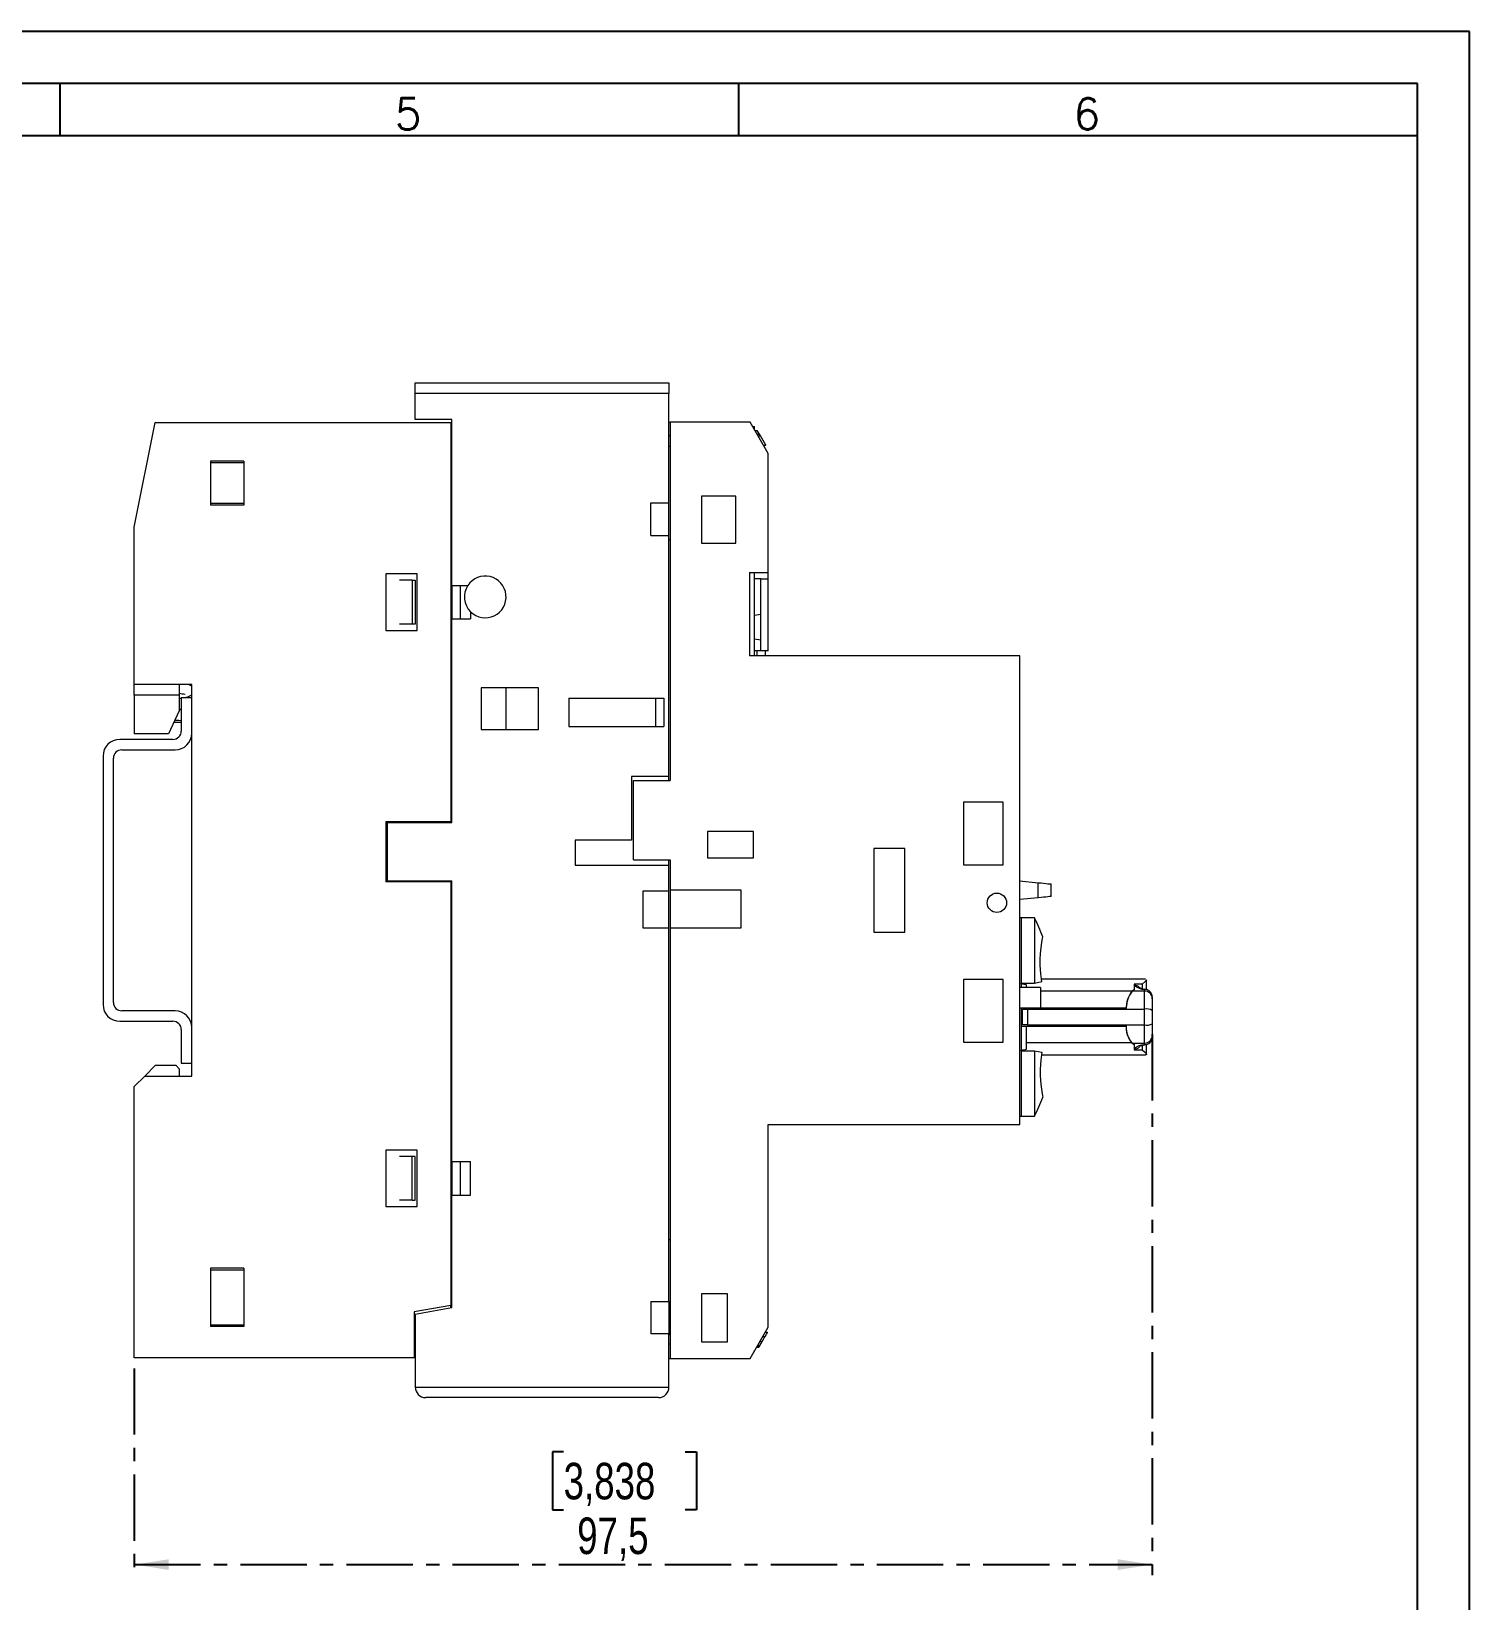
# Model space of a CAD drawing. Header units: millimetres. Extents: x 0 to 420, y 0 to 297.
# Drawn here: x 282.3 to 420, y 146.7 to 297 of the extents above; entities that cross this region are included whole.
import ezdxf

# ---------------------------------------------------------------- set-up
doc = ezdxf.new("R2010")
doc.units = ezdxf.units.MM
doc.linetypes.add('CENTER', pattern=[10.16, 6.35, -1.27, 1.27, -1.27])
doc.layers.add('CENTRO', color=7, linetype='CENTER')
doc.layers.add('FORMATO', color=7, linetype='Continuous')
doc.styles.add('SLDTEXTSTYLE0', font='ROMANS')
doc.styles.add('SLDTEXTSTYLE3', font='TXT', dxfattribs={"width": 0.75})
doc.dimstyles.new('SLDDIMSTYLE0', dxfattribs={"dimtxt": 3.5, "dimasz": 3.302, "dimexe": 0, "dimexo": 0.0625, "dimgap": 0.875, "dimtad": 1, "dimdec": 1, "dimrnd": 1e-09, "dimzin": 12, "dimdsep": 46, "dimtxsty": 'SLDTEXTSTYLE3', "dimsah": 1, "dimcen": 0.09, "dimadec": 0, "dimazin": 3, "dimtfac": 1, "dimtdec": 1, "dimtofl": 0, "dimtmove": 0, "dimatfit": 3, "dimfxl": 1, "dimfrac": 2, "dimtolj": 1, "dimtzin": 12, "dimarcsym": 0})

# ---------------------------------------------------------------- blocks, each defined once
blk = doc.blocks.new('_D_4')
at = {"layer": 'CENTRO', "transparency": 16777216}
for p, q in [((389.61, 200.94), (389.61, 149.12)), ((292.13, 168.92), (292.13, 149.12)), ((333.24, 160.92), (332.18, 160.92)), ((332.18, 160.92), (332.18, 155.36)), ((344.88, 160.92), (345.95, 160.92)), ((345.95, 160.92), (345.95, 155.36)), ((332.18, 155.36), (333.24, 155.36)), ((345.95, 155.36), (344.88, 155.36)), ((292.13, 150.12), (389.61, 150.12))]:
    blk.add_line(p, q, dxfattribs=at)
for points in [[(292.13, 150.12), (295.43, 149.61), (295.43, 150.63)], [(389.61, 150.12), (386.31, 150.63), (386.31, 149.61)]]:
    blk.add_solid(points, dxfattribs=at)
at = {"layer": 'CENTRO', "transparency": 16777216, "char_height": 3.5, "attachment_point": 1, "style": 'SLDTEXTSTYLE3'}
for s, insert in [('3,838', (333.24, 159.87)), ('97,5', (334.54, 154.63))]:
    blk.add_mtext(s, dxfattribs=dict(at, insert=insert))

msp = doc.modelspace()

# ---------------------------------------------------------------- linework, layer by layer
at = {"color": 7, "linetype": 'Continuous', "lineweight": 15}
for p, q in [((319.03, 263.32), (343.33, 263.32)), ((319.03, 262.32), (319.03, 263.32)), ((343.33, 263.32), (343.33, 262.32)), ((319.03, 259.82), (319.03, 262.32)), ((343.33, 262.32), (319.03, 262.32)), ((343.33, 251.82), (343.33, 262.32)), ((292.13, 249.52), (294.13, 259.52)), ((294.13, 259.52), (322.43, 259.52)), ((322.53, 259.82), (319.03, 259.82)), ((322.43, 259.52), (322.43, 221.32)), ((322.43, 259.52), (322.53, 259.52)), ((322.53, 243.92), (322.53, 259.82)), ((343.33, 259.57), (343.43, 259.57)), ((343.43, 259.57), (343.43, 225.22)), ((351.09, 259.57), (343.43, 259.57)), ((352.83, 256.57), (351.09, 259.57)), ((351.34, 259.14), (351.53, 259.14)), ((351.53, 258.82), (351.53, 259.14)), ((351.56, 258.77), (351.79, 258.77)), ((351.97, 258.46), (351.79, 258.77)), ((322.43, 258.02), (322.53, 258.02)), ((343.33, 258.27), (343.43, 258.27)), ((343.33, 257.28), (343.43, 257.28)), ((351.76, 258.42), (351.99, 258.42)), ((351.85, 258.26), (352.09, 258.26)), ((352.09, 258.26), (351.99, 258.42)), ((352.6, 257.37), (352.09, 258.26)), ((352.37, 257.37), (352.6, 257.37)), ((352.38, 257.35), (352.61, 257.35)), ((299.43, 255.82), (299.43, 251.62)), ((302.63, 255.82), (299.43, 255.82)), ((299.43, 255.69), (302.63, 255.69)), ((302.63, 255.82), (302.63, 251.62)), ((352.83, 245.17), (352.83, 256.57)), ((302.63, 251.76), (299.43, 251.76)), ((302.63, 251.62), (299.43, 251.62)), ((341.59, 251.82), (343.33, 251.82)), ((341.59, 248.72), (341.59, 251.82)), ((343.33, 248.72), (343.33, 251.82)), ((349.73, 252.47), (346.43, 252.47)), ((346.43, 252.47), (346.43, 247.97)), ((349.73, 247.97), (349.73, 252.47)), ((292.13, 234.42), (292.13, 249.52)), ((341.59, 248.72), (343.33, 248.72)), ((343.33, 225.62), (343.33, 248.72)), ((343.33, 248.32), (343.43, 248.32)), ((346.43, 247.97), (349.73, 247.97)), ((351.03, 245.17), (352.83, 245.17)), ((351.03, 245.17), (351.03, 237.17)), ((351.53, 237.17), (351.53, 245.17)), ((352.83, 244.57), (352.83, 245.17)), ((319.23, 245.02), (316.23, 245.02)), ((316.23, 245.02), (316.23, 239.62)), ((318.73, 244.42), (317.51, 244.42)), ((318.73, 244.42), (318.73, 240.22)), ((318.73, 244.42), (319.03, 244.42)), ((319.03, 244.42), (319.03, 240.22)), ((319.23, 239.62), (319.23, 245.02)), ((322.53, 243.92), (324.06, 243.92)), ((322.53, 243.92), (322.53, 240.72)), ((323.36, 240.72), (323.36, 243.92)), ((352.13, 244.57), (351.53, 244.57)), ((352.13, 237.67), (352.13, 244.57)), ((352.13, 244.57), (352.83, 244.57)), ((352.83, 237.67), (352.83, 244.57)), ((322.53, 221.22), (322.53, 240.72)), ((322.53, 240.72), (324.33, 240.72)), ((324.33, 241.39), (324.33, 240.72)), ((351.53, 241.06), (352.13, 241.17)), ((316.23, 239.62), (319.23, 239.62)), ((318.73, 240.22), (317.51, 240.22)), ((319.03, 240.22), (318.73, 240.22)), ((352.13, 238.67), (351.53, 238.78)), ((352.13, 237.67), (351.53, 237.67)), ((351.73, 237.67), (351.73, 237.17)), ((352.83, 237.67), (352.13, 237.67)), ((352.53, 237.67), (352.53, 237.17)), ((376.92, 237.17), (351.03, 237.17)), ((376.92, 192.27), (376.92, 237.17)), ((297.63, 234.42), (292.13, 234.42)), ((292.13, 233.42), (292.13, 234.42)), ((296.43, 233.42), (292.13, 233.42)), ((292.13, 233.42), (292.13, 229.72)), ((296.43, 234.42), (296.43, 233.42)), ((296.43, 233.42), (296.43, 231.92)), ((296.63, 233.07), (296.43, 233.09)), ((296.63, 233.17), (296.63, 229.97)), ((297.63, 233.17), (296.63, 233.17)), ((297.63, 233.17), (297.63, 234.42)), ((297.63, 229.77), (297.63, 233.17)), ((330.83, 234.12), (325.33, 234.12)), ((325.33, 234.12), (325.33, 230.12)), ((327.73, 230.12), (327.73, 234.12)), ((330.83, 230.12), (330.83, 234.12)), ((333.73, 233.12), (333.73, 230.42)), ((333.73, 233.12), (342.83, 233.12)), ((342.03, 233.12), (342.03, 230.42)), ((342.83, 233.12), (342.83, 230.42)), ((296.43, 231.92), (295.4, 229.72)), ((296.63, 231.98), (296.42, 231.99)), ((296.43, 232.08), (296.63, 232.06)), ((295.91, 230.82), (296.63, 230.82)), ((325.33, 230.12), (330.83, 230.12)), ((333.73, 230.42), (342.83, 230.42)), ((295.83, 229.17), (290.73, 229.17)), ((295.4, 229.72), (292.13, 229.72)), ((297.63, 201.57), (297.63, 229.77)), ((289.13, 227.57), (289.13, 203.77)), ((290.13, 203.97), (290.13, 227.37)), ((290.93, 228.17), (296.03, 228.17)), ((343.33, 225.62), (339.73, 225.62)), ((339.73, 225.62), (339.73, 219.52)), ((343.33, 225.22), (343.33, 225.62)), ((339.93, 217.62), (339.93, 225.22)), ((339.93, 225.22), (343.43, 225.22)), ((375.33, 223.17), (371.53, 223.17)), ((371.53, 223.17), (371.53, 217.17)), ((375.33, 217.17), (375.33, 223.17)), ((316.23, 221.32), (322.43, 221.32)), ((316.23, 221.32), (316.23, 215.52)), ((316.33, 221.22), (316.33, 215.62)), ((316.33, 221.22), (322.53, 221.22)), ((322.43, 221.22), (322.43, 221.32)), ((339.73, 219.52), (334.33, 219.52)), ((334.33, 219.52), (334.33, 217.12)), ((347.03, 220.34), (347.03, 217.84)), ((351.43, 220.34), (347.03, 220.34)), ((351.43, 217.84), (351.43, 220.34)), ((362.95, 218.72), (362.95, 210.72)), ((365.93, 218.72), (362.95, 218.72)), ((365.93, 210.72), (365.93, 218.72)), ((334.33, 217.12), (343.33, 217.12)), ((339.93, 217.62), (343.43, 217.62)), ((343.33, 217.12), (343.33, 217.62)), ((343.33, 214.62), (343.33, 217.12)), ((343.43, 217.62), (343.43, 214.72)), ((347.03, 217.84), (351.43, 217.84)), ((371.53, 217.17), (375.33, 217.17)), ((322.43, 215.52), (316.23, 215.52)), ((316.33, 215.62), (322.53, 215.62)), ((322.43, 215.52), (322.43, 215.62)), ((322.43, 215.52), (322.43, 174.94)), ((322.53, 188.72), (322.53, 215.62)), ((376.92, 215.62), (378.7, 215.44)), ((378.7, 214), (378.7, 215.44)), ((379.92, 214.12), (379.92, 215.32)), ((343.33, 214.62), (340.83, 214.62)), ((340.83, 214.62), (340.83, 211.12)), ((343.33, 211.12), (343.33, 214.62)), ((350.23, 214.72), (343.43, 214.72)), ((343.43, 214.72), (343.43, 211.12)), ((350.23, 211.12), (350.23, 214.72)), ((378.7, 214), (376.92, 213.82)), ((377.07, 212.07), (376.92, 212.07)), ((378.33, 212.07), (377.07, 212.07)), ((377.07, 212.07), (377.07, 205.8)), ((378.33, 212.07), (378.33, 205.8)), ((340.83, 211.12), (343.33, 211.12)), ((343.33, 175.32), (343.33, 211.12)), ((343.43, 211.12), (350.23, 211.12)), ((343.43, 211.12), (343.43, 169.87)), ((362.95, 210.72), (365.93, 210.72)), ((375.33, 206.17), (371.53, 206.17)), ((371.53, 206.17), (371.53, 200.17)), ((375.33, 200.17), (375.33, 206.17)), ((388.97, 206.19), (378.99, 206.19)), ((389.07, 205.2), (389.07, 206.14)), ((378.92, 205.42), (376.92, 205.42)), ((377.07, 205.75), (377.07, 205.8)), ((378.33, 205.8), (377.07, 205.8)), ((377.07, 205.75), (377.07, 205.42)), ((377.57, 205.42), (377.57, 205.65)), ((379.02, 205.94), (378.33, 205.8)), ((378.92, 205.42), (378.92, 203.42)), ((387.88, 205.18), (387.68, 205.07)), ((387.68, 205.07), (388.86, 205.07)), ((387.88, 205.19), (387.73, 205.09)), ((388.63, 205.71), (387.88, 205.71)), ((387.88, 205.71), (387.88, 205.19)), ((387.88, 205.62), (387.88, 205.62)), ((387.88, 205.19), (387.88, 205.19)), ((387.88, 205.19), (387.88, 205.18)), ((388.63, 205.71), (388.63, 205.31)), ((388.86, 205.07), (388.86, 205.23)), ((388.86, 203.32), (388.86, 205.07)), ((389.61, 204.51), (389.61, 204.32)), ((296.03, 203.17), (290.93, 203.17)), ((378.92, 203.42), (376.92, 203.42)), ((377.07, 203.47), (377.07, 202.57)), ((377.17, 201.82), (377.17, 203.32)), ((377.17, 203.32), (377.67, 203.32)), ((377.67, 203.32), (377.67, 201.82)), ((377.67, 203.32), (387.11, 203.32)), ((378.92, 203.47), (387.12, 203.47)), ((384.88, 203.32), (384.88, 203.47)), ((387.11, 203.32), (388.86, 203.32)), ((387.12, 203.47), (387.13, 203.47)), ((388.86, 201.82), (388.86, 203.32)), ((389.61, 204.32), (389.61, 203.21)), ((389.61, 203.21), (389.61, 201.94)), ((290.73, 202.17), (295.83, 202.17)), ((297.63, 198.17), (297.63, 201.57)), ((377.07, 202.57), (377.07, 201.67)), ((377.07, 201.67), (377.07, 199.4)), ((377.57, 201.67), (377.07, 201.67)), ((377.67, 201.82), (377.17, 201.82)), ((387.12, 201.67), (377.57, 201.67)), ((377.57, 200.1), (377.57, 201.67)), ((377.67, 201.82), (387.11, 201.82)), ((384.88, 201.67), (384.88, 201.82)), ((387.11, 201.82), (388.86, 201.82)), ((387.13, 201.67), (387.12, 201.67)), ((388.86, 200.08), (388.86, 201.82)), ((389.61, 201.94), (389.61, 200.82)), ((296.63, 201.37), (296.63, 198.17)), ((371.53, 200.17), (375.33, 200.17)), ((387.65, 200.1), (377.57, 200.1)), ((377.57, 199.49), (377.57, 200.1)), ((387.65, 200.1), (387.88, 199.95)), ((387.68, 200.08), (388.86, 200.08)), ((387.68, 200.08), (387.88, 199.97)), ((387.88, 199.97), (387.88, 199.95)), ((387.88, 199.95), (387.88, 199.96)), ((387.88, 199.95), (387.88, 199.43)), ((388.86, 199.92), (388.86, 200.08)), ((389.07, 199), (389.07, 199.94)), ((389.61, 200.82), (389.61, 200.64)), ((377.07, 199.34), (377.07, 199.4)), ((377.07, 199.34), (378.33, 199.34)), ((377.07, 199.34), (377.07, 193.07)), ((378.33, 199.34), (379.02, 199.2)), ((378.33, 199.34), (378.33, 193.07)), ((378.99, 198.95), (388.96, 198.95)), ((387.88, 199.52), (387.88, 199.52)), ((387.88, 199.43), (388.63, 199.43)), ((388.63, 199.83), (388.63, 199.43)), ((293.13, 196.92), (294.13, 197.92)), ((296.13, 197.92), (294.13, 197.92)), ((296.13, 197.92), (296.43, 197.62)), ((296.43, 197.62), (296.43, 196.92)), ((296.63, 198.17), (297.63, 198.17)), ((297.63, 196.92), (297.63, 198.17)), ((292.13, 195.92), (293.13, 196.92)), ((292.13, 169.92), (292.13, 195.92)), ((293.13, 196.92), (297.63, 196.92)), ((376.92, 193.07), (377.07, 193.07)), ((377.07, 193.07), (378.33, 193.07)), ((352.83, 192.27), (376.92, 192.27)), ((352.83, 172.87), (352.83, 192.27)), ((319.23, 189.82), (316.23, 189.82)), ((316.23, 189.82), (316.23, 184.42)), ((319.23, 184.42), (319.23, 189.82)), ((318.73, 189.22), (317.51, 189.22)), ((318.73, 185.02), (318.73, 189.22)), ((319.03, 189.22), (318.73, 189.22)), ((319.03, 185.02), (319.03, 189.22)), ((322.53, 188.72), (324.33, 188.72)), ((322.53, 188.72), (322.53, 185.52)), ((323.36, 185.52), (323.36, 188.72)), ((324.33, 185.52), (324.33, 188.72)), ((318.73, 185.02), (317.51, 185.02)), ((318.73, 185.02), (319.03, 185.02)), ((322.53, 174.74), (322.53, 185.52)), ((322.53, 185.52), (324.33, 185.52)), ((316.23, 184.42), (319.23, 184.42)), ((343.33, 181.27), (343.43, 181.27)), ((302.63, 178.52), (299.43, 178.52)), ((299.43, 178.52), (299.43, 172.92)), ((302.63, 178.34), (299.43, 178.34)), ((302.63, 178.52), (302.63, 172.92)), ((348.93, 176.07), (346.43, 176.07)), ((346.43, 176.07), (346.43, 171.47)), ((348.93, 171.47), (348.93, 176.07)), ((322.43, 174.94), (318.93, 174.32)), ((319.03, 174.12), (322.53, 174.74)), ((322.43, 174.72), (322.43, 174.94)), ((341.59, 175.32), (343.33, 175.32)), ((341.59, 175.32), (341.59, 172.22)), ((343.33, 175.32), (343.33, 172.22)), ((299.43, 173.1), (302.63, 173.1)), ((302.63, 172.92), (299.43, 172.92)), ((318.93, 174.32), (318.93, 169.92)), ((319.03, 174.12), (319.03, 167.12)), ((343.33, 172.22), (341.59, 172.22)), ((343.33, 167.12), (343.33, 172.22)), ((343.33, 172.16), (343.43, 172.16)), ((346.43, 171.47), (348.93, 171.47)), ((351.09, 169.87), (352.83, 172.87)), ((351.96, 170.97), (352.25, 171.48)), ((352.03, 171.5), (352.26, 171.5)), ((352.3, 171.96), (352.53, 171.96)), ((352.31, 171.98), (352.54, 171.98)), ((352.52, 171.94), (352.53, 171.96)), ((352.53, 171.96), (352.54, 171.98)), ((352.54, 172.37), (352.77, 172.37)), ((352.54, 171.98), (352.55, 171.98)), ((352.67, 172.2), (352.68, 172.21)), ((318.93, 169.92), (292.13, 169.92)), ((319.03, 170.78), (318.93, 170.78)), ((319.03, 169.92), (318.93, 169.92)), ((343.33, 171.27), (343.43, 171.27)), ((351.48, 170.54), (351.53, 170.54)), ((351.53, 170.54), (351.53, 170.62)), ((351.72, 170.95), (351.95, 170.95)), ((351.73, 170.97), (351.96, 170.97)), ((351.8, 171.1), (352.03, 171.1)), ((351.95, 170.95), (351.96, 170.97)), ((343.33, 169.87), (343.43, 169.87)), ((343.43, 169.87), (351.09, 169.87)), ((319.03, 167.12), (343.33, 167.12)), ((342.33, 166.12), (320.03, 166.12))]:
    msp.add_line(p, q, dxfattribs=at)
at = {"color": 1, "linetype": 'Continuous', "lineweight": 15}
msp.add_line((387.65, 205.04), (378.92, 205.04), dxfattribs=at)
at = {"color": 7, "linetype": 'Continuous', "lineweight": 15, "flags": 128}
for points in [[(351.99, 258.42), (351.94, 258.51), (351.88, 258.61), (351.79, 258.77)], [(352.61, 257.35), (352.59, 257.38), (352.57, 257.42)], [(296.43, 233.1), (296.52, 233.12), (296.63, 233.13)], [(297.63, 234.26), (297.43, 234.38), (297.3, 234.42)], [(296.01, 231.03), (296.38, 231), (296.63, 230.97)], [(378.7, 215.44), (378.97, 215.42), (379.21, 215.39), (379.43, 215.37), (379.62, 215.35), (379.76, 215.34), (379.86, 215.33), (379.91, 215.32), (379.92, 215.32)], [(379.92, 214.12), (379.91, 214.12), (379.86, 214.12), (379.76, 214.11), (379.62, 214.09), (379.43, 214.07), (379.21, 214.05), (378.97, 214.03), (378.7, 214)], [(379.02, 205.94), (378.93, 206.7), (378.89, 207.56), (378.89, 208.13), (378.91, 208.64), (378.97, 209.24), (379.03, 209.71), (379.1, 210.12), (379.13, 210.26), (379.13, 210.26)], [(389.05, 206.14), (389.06, 206.13), (388.94, 205.97), (388.63, 205.71)], [(379.02, 199.2), (378.93, 198.44), (378.89, 197.59), (378.89, 197.01), (378.91, 196.51), (378.97, 195.9), (379.03, 195.44), (379.1, 195.03), (379.13, 194.89), (379.13, 194.89)], [(388.63, 199.43), (388.88, 199.23), (389.03, 199.08), (389.07, 198.99), (389, 198.95), (388.96, 198.96)], [(352.03, 171.1), (352.14, 171.28), (352.2, 171.4), (352.26, 171.5)], [(352.26, 171.5), (352.38, 171.7), (352.45, 171.83), (352.52, 171.94), (352.52, 171.94)], [(352.54, 171.98), (352.66, 172.19), (352.72, 172.28), (352.75, 172.34), (352.77, 172.37), (352.77, 172.37)], [(351.96, 170.97), (351.99, 171.03), (352.01, 171.06), (352.03, 171.1)]]:
    msp.add_lwpolyline(points, dxfattribs=at)
at = {"color": 7, "linetype": 'Continuous', "lineweight": 15}
msp.add_circle((374.73, 213.52), 0.925, dxfattribs=at)
for centre, radius, start, end in [((325.73, 242.82), 2, 146.633, 225.573), ((325.73, 242.82), 2, 225.573, 146.633), ((299.22, 252.1), 18.72, 261.4172, 263.1786), ((296.69, 234.97), 1.8, 276.0569, 301.2064), ((290.73, 227.57), 1.6, 90, 180), ((295.83, 229.97), 0.8, 270, 0), ((296.03, 229.77), 1.6, 270, 0), ((290.93, 227.37), 0.8, 90, 180), ((359.3, 202.57), 21.27, 21.1816, 26.5348), ((389.77, 203.42), 2.66, 141.7662, 182.0599), ((390.12, 203.33), 3.01, 145.2636, 177.2024), ((388.96, 206.87), 1.65, 229.5814, 266.759), ((387.92, 204.99), 0.63, 42.6329, 93.4164), ((389.89, 209.48), 4.36, 249.5607, 258.939), ((388.89, 204.51), 0.721, 0.1012, 92.3088), ((388.87, 204.32), 0.746, 0.2788, 90.2753), ((290.73, 203.77), 1.6, 180, 270), ((290.93, 203.97), 0.8, 180, 270), ((296.03, 201.57), 1.6, 0, 90), ((389.09, 202.3), 1.05, 60.2748, 102.5886), ((295.83, 201.37), 0.8, 0, 90), ((389.54, 201.65), 2.44, 176.0042, 220.1697), ((389.55, 201.62), 2.43, 178.8484, 218.6855), ((389.09, 202.85), 1.05, 257.4118, 299.7249), ((388.87, 200.83), 0.746, 269.7247, 359.7211), ((388.89, 200.64), 0.721, 267.6911, 359.8989), ((388.88, 198.45), 1.47, 90.8749, 132.7847), ((387.91, 200.18), 0.66, 268.2039, 316.5496), ((389.65, 196.55), 3.44, 99.8544, 111.7736), ((359.3, 202.57), 21.27, 333.4652, 338.8187), ((320.03, 167.12), 1, 180, 270), ((342.33, 167.12), 1, 270, 0)]:
    msp.add_arc(centre, radius, start, end, dxfattribs=at)
for centre, start_param, end_param in [((371.9, 116.19), 6.173849, 6.183524), ((371.9, 288.95), 3.241254, 3.250929)]:
    msp.add_ellipse(centre, major_axis=(0, 90), ratio=0.57735, start_param=start_param, end_param=end_param, dxfattribs=at)
at = {"layer": 'FORMATO'}
for p, q in [((420, 297), (0, 297)), ((420, 0), (420, 297)), ((415, 292), (25, 292)), ((285, 292), (285, 287)), ((350, 292), (350, 287)), ((415, 287), (415, 292)), ((415, 287), (25, 287)), ((415, 5), (415, 287))]:
    msp.add_line(p, q, dxfattribs=at)

# ---------------------------------------------------------------- texts
at = {"layer": 'FORMATO', "char_height": 3, "attachment_point": 2, "style": 'SLDTEXTSTYLE0'}
for s, insert in [('5', (318.35, 290.6)), ('6', (383.35, 290.6))]:
    msp.add_mtext(s, dxfattribs=dict(at, insert=insert))

# ---------------------------------------------------------------- dimensions: what is measured, and where the dimension line sits
at = {"layer": 'CENTRO'}
dim = msp.add_linear_dim(base=(389.61, 150.12), p1=(292.13, 169.92), p2=(389.61, 201.94), dimstyle='SLDDIMSTYLE0', dxfattribs=at)
dim.commit()
dim.dimension.update_dxf_attribs({"geometry": '_D_4', "text_midpoint": (339.06, 150.12), "dimtype": 160})

doc.saveas('drawing.dxf')
